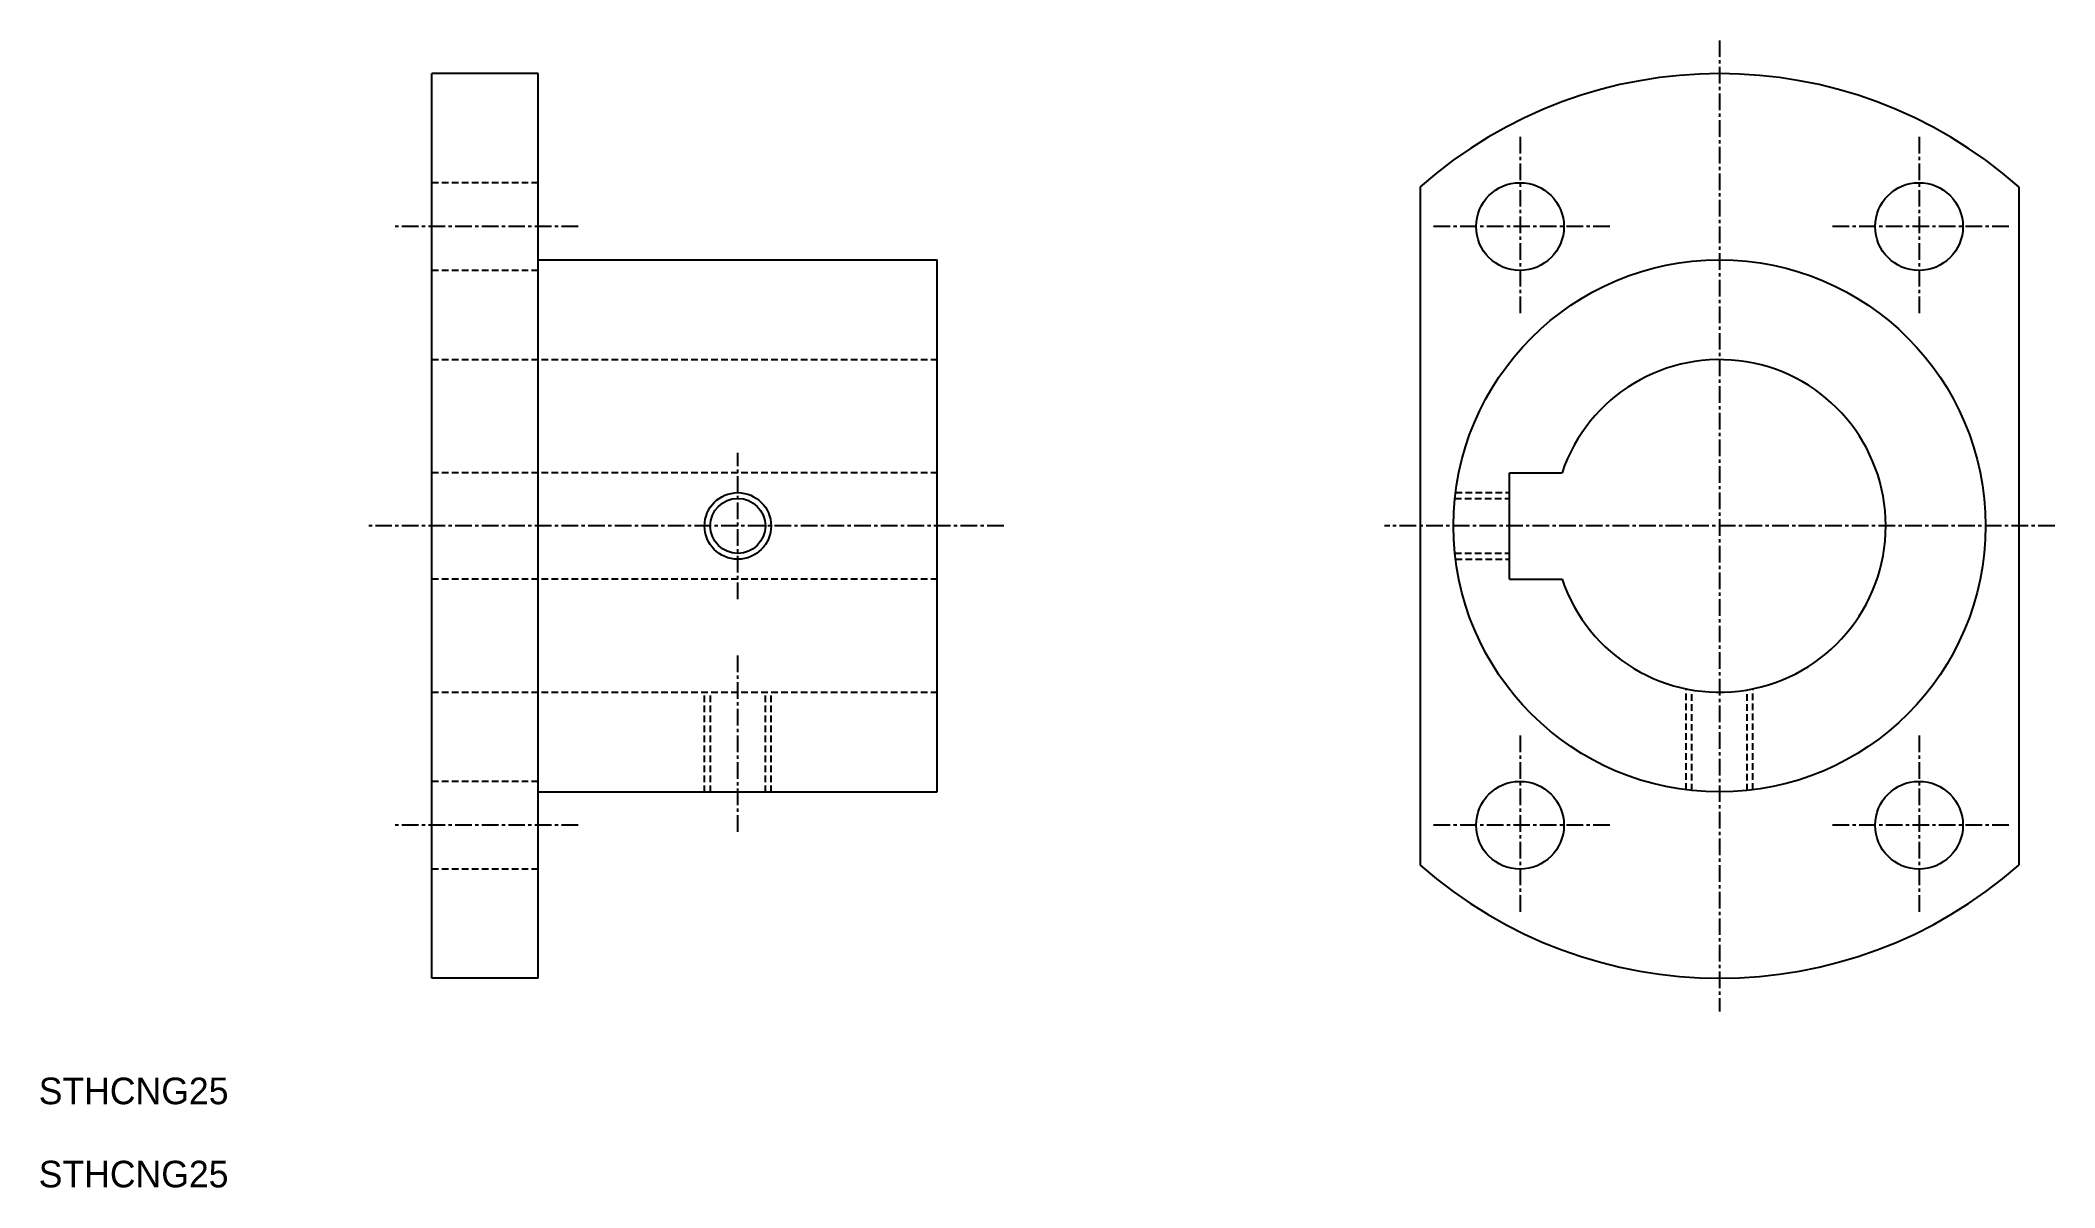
# Model space of a CAD drawing. Extents: x 54 to 206, y 33 to 119.
import ezdxf

# ---------------------------------------------------------------- set-up
doc = ezdxf.new("R2010")
doc.units = 0
doc.linetypes.add('CENTER', pattern=[2, 1.25, -0.25, 0.25, -0.25])
doc.linetypes.add('DASHED', pattern=[0.75, 0.5, -0.25])
doc.layers.get('0').update_dxf_attribs({"linetype": 'CONTINUOUS'})
doc.layers.add('CENTER', color=1, linetype='CENTER')

msp = doc.modelspace()

# ---------------------------------------------------------------- linework, layer by layer
at = {"color": 7, "linetype": 'CONTINUOUS'}
for p, q in [((83.52, 48.78), (83.52, 116.78)), ((91.52, 116.78), (83.52, 116.78)), ((91.52, 48.78), (91.52, 116.78)), ((157.83, 108.27), (157.83, 57.29)), ((202.83, 108.27), (202.83, 57.29)), ((91.52, 102.78), (121.52, 102.78)), ((121.52, 62.78), (121.52, 102.78)), ((164.53, 78.78), (164.53, 86.78)), ((164.53, 86.78), (168.49, 86.78)), ((164.53, 78.78), (168.49, 78.78)), ((91.52, 62.78), (121.52, 62.78)), ((91.52, 48.78), (83.52, 48.78))]:
    msp.add_line(p, q, dxfattribs=at)
at = {"color": 3, "linetype": 'DASHED'}
for p, q in [((91.52, 108.58), (83.52, 108.58)), ((91.52, 101.98), (83.52, 101.98)), ((83.52, 95.28), (121.52, 95.28)), ((121.52, 86.78), (83.52, 86.78)), ((160.44, 84.85), (164.53, 84.85)), ((160.49, 85.28), (164.53, 85.28)), ((160.44, 80.72), (164.53, 80.72)), ((160.49, 80.28), (164.53, 80.28)), ((121.52, 78.78), (83.52, 78.78)), ((83.52, 70.28), (121.52, 70.28)), ((104.02, 62.78), (104.02, 70.28)), ((104.46, 62.78), (104.46, 70.28)), ((108.59, 62.78), (108.59, 70.28)), ((109.02, 62.78), (109.02, 70.28)), ((177.83, 62.94), (177.83, 70.54)), ((178.26, 62.89), (178.26, 70.46)), ((182.4, 62.89), (182.4, 70.46)), ((182.83, 62.94), (182.83, 70.54)), ((91.52, 63.58), (83.52, 63.58)), ((91.52, 56.98), (83.52, 56.98))]:
    msp.add_line(p, q, dxfattribs=at)
at = {"color": 7, "linetype": 'CONTINUOUS'}
for centre, radius in [((165.33, 105.28), 3.3), ((195.33, 105.28), 3.3), ((180.33, 82.78), 20), ((106.52, 82.78), 2.07), ((165.33, 60.28), 3.3), ((195.33, 60.28), 3.3)]:
    msp.add_circle(centre, radius, dxfattribs=at)
at = {"color": 3, "linetype": 'CONTINUOUS'}
msp.add_circle((106.52, 82.78), 2.5, dxfattribs=at)
at = {"color": 7, "linetype": 'CONTINUOUS'}
for radius, start, end in [(34, 48.5654, 131.4346), (12.5, 198.6629, 161.3371), (34, 228.5654, 311.4346)]:
    msp.add_arc((180.33, 82.78), radius, start, end, dxfattribs=at)
at = {"layer": 'CENTER', "color": 1, "linetype": 'CENTER'}
for p, q in [((180.33, 119.28), (180.33, 46.28)), ((165.33, 112.03), (165.33, 98.53)), ((195.33, 112.03), (195.33, 98.53)), ((94.52, 105.28), (80.52, 105.28)), ((172.08, 105.28), (158.58, 105.28)), ((202.08, 105.28), (188.58, 105.28)), ((106.52, 77.28), (106.52, 88.28)), ((126.52, 82.78), (78.52, 82.78)), ((205.53, 82.78), (155.13, 82.78)), ((106.52, 59.78), (106.52, 73.28)), ((165.33, 67.03), (165.33, 53.53)), ((195.33, 67.03), (195.33, 53.53)), ((94.52, 60.28), (80.52, 60.28)), ((172.08, 60.28), (158.58, 60.28)), ((202.08, 60.28), (188.58, 60.28))]:
    msp.add_line(p, q, dxfattribs=at)

# ---------------------------------------------------------------- texts
at = {"color": 7, "linetype": 'CONTINUOUS'}
for p in [(53.96, 39.31), (53.96, 33.06)]:
    msp.add_text('STHCNG25', height=2, dxfattribs=at).set_placement(p)

doc.saveas('drawing.dxf')
